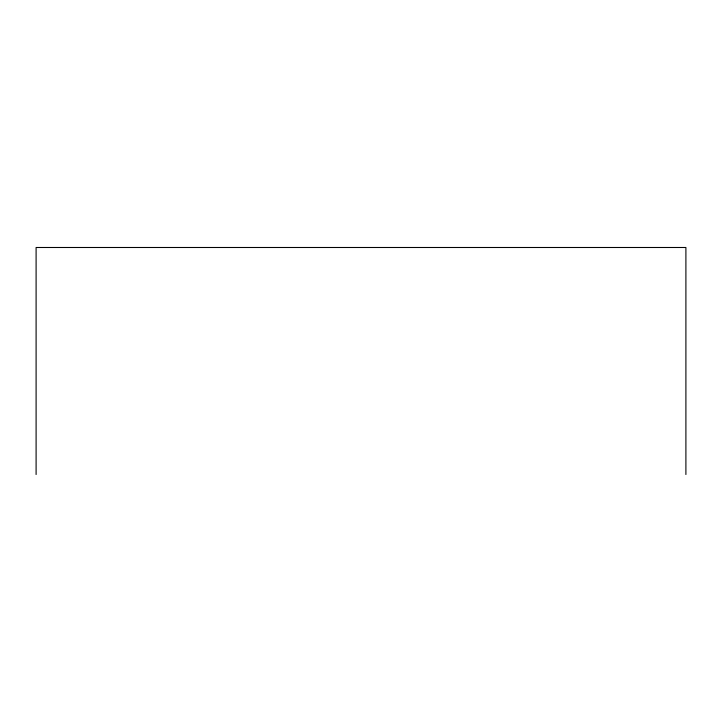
<?xml version="1.0" encoding="UTF-8"?>
<svg xmlns="http://www.w3.org/2000/svg" width="722" height="722" viewBox="0 0 722 722"><rect width="100%" height="100%" fill="white"/><g stroke="black" fill="none" stroke-linecap="round" stroke-linejoin="round"><path stroke-width="1.08" d="M685.9 474.507L685.9 247.493L36.1 247.493L36.1 474.507"/></g></svg>
